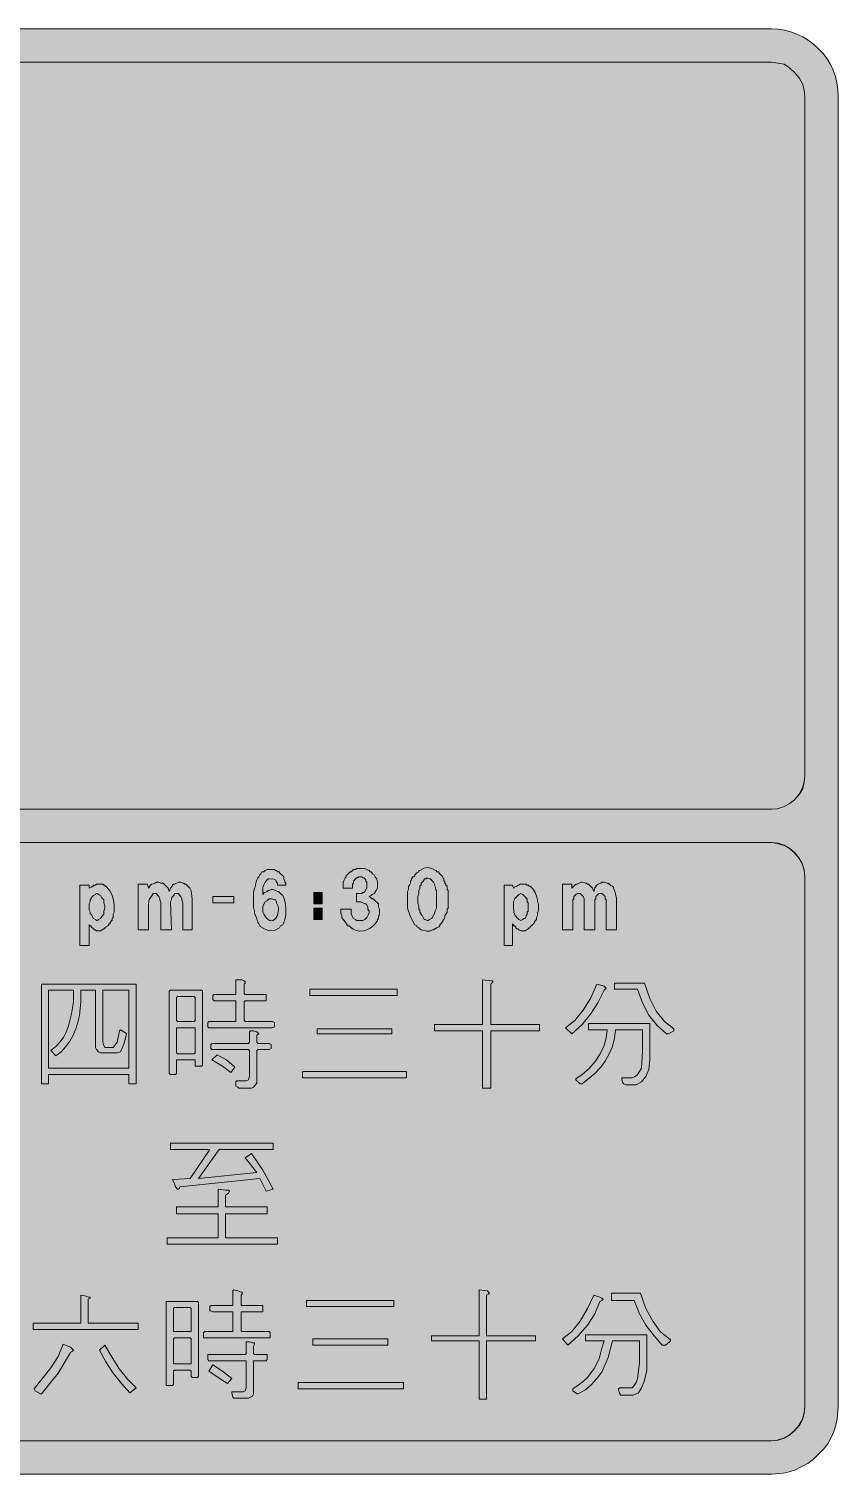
# Model space of a CAD drawing. Header units: metres. Extents: x 76 to 493, y 11 to 261.
# Drawn here: x 353 to 493, y 11 to 261 of the extents above; entities that cross this region are included whole.
import ezdxf

# ---------------------------------------------------------------- set-up
doc = ezdxf.new("R2010")
doc.units = ezdxf.units.M
for name, color, linetype, true_color in [('FILL_BLACK_000000', 7, 'Continuous', 0x000000), ('FILL_WHITE_FFFFFF', 7, 'Continuous', 0xffffff), ('FILL_YELLOW_FFFF00', 7, 'Continuous', 0xffff00), ('STROKE_BLACK_000000', 7, 'Continuous', 0x000000)]:
    doc.layers.add(name, color=color, linetype=linetype, true_color=true_color)

msp = doc.modelspace()

# ---------------------------------------------------------------- hatches: boundary and pattern name
at = {"layer": 'FILL_BLACK_000000', "true_color": 0x000000}
h = msp.add_hatch(color=7, dxfattribs=at)
h.dxf.hatch_style = 1
h.paths.add_polyline_path([(76.79, 252.77), (77.15, 253.84), (77.63, 254.87), (78.22, 255.83), (78.92, 256.74), (79.74, 257.58), (80.58, 258.35), (81.49, 259.03), (82.45, 259.61), (83.48, 260.1), (84.55, 260.49), (85.66, 260.77), (86.82, 260.94), (88.02, 261), (481.5, 261), (482.64, 260.94), (483.75, 260.77), (484.84, 260.49), (485.89, 260.1), (486.89, 259.61), (487.85, 259.03), (488.76, 258.35), (489.6, 257.58), (490.42, 256.74), (491.12, 255.83), (491.71, 254.87), (492.19, 253.84), (492.55, 252.77), (492.81, 251.66), (492.97, 250.5), (493.02, 249.3), (493.02, 22.68), (492.86, 20.52), (492.64, 19.44), (492.3, 18.36), (491.83, 17.29), (491.22, 16.24), (490.48, 15.27), (489.6, 14.4), (488.75, 13.55), (487.82, 12.85), (485.64, 11.7), (484.56, 11.36), (483.5, 11.14), (481.5, 10.98), (88.02, 10.98), (85.86, 11.14), (84.78, 11.36), (83.7, 11.7), (81.59, 12.85), (80.61, 13.55), (79.74, 14.4), (78.86, 15.27), (78.12, 16.24), (77.51, 17.29), (77.04, 18.36), (76.7, 19.44), (76.48, 20.52), (76.32, 22.68), (76.32, 249.3), (76.37, 250.5), (76.53, 251.66), (76.79, 252.77)])
h.paths.add_polyline_path([(85.82, 119.81), (84.78, 119.25), (83.88, 118.44), (83.07, 117.46), (82.51, 116.44), (82.18, 115.38), (82.08, 114.3), (82.08, 22.68), (82.18, 21.5), (82.51, 20.41), (83.07, 19.41), (83.88, 18.54), (84.75, 17.8), (85.75, 17.23), (86.84, 16.87), (88.02, 16.74), (481.5, 16.74), (482.5, 16.84), (483.55, 17.17), (484.56, 17.73), (485.46, 18.54), (485.94, 18.98), (486.32, 19.46), (486.9, 20.52), (487.15, 21.6), (487.26, 22.68), (487.26, 114.3), (487.16, 115.38), (486.83, 116.44), (486.27, 117.46), (485.46, 118.44), (484.63, 119.2), (484.17, 119.5), (483.66, 119.7), (482.45, 120.1), (481.5, 120.24), (88.02, 120.24), (86.92, 120.14), (85.82, 119.81)], flags=16)
h.paths.add_polyline_path([(86.92, 255.14), (85.82, 254.81), (84.78, 254.25), (83.88, 253.44), (83.4, 253), (83.03, 252.52), (82.44, 251.46), (82.19, 250.38), (82.08, 249.3), (82.08, 131.76), (82.18, 130.76), (82.51, 129.69), (83.07, 128.62), (83.88, 127.62), (84.78, 126.91), (85.82, 126.4), (86.92, 126.1), (88.02, 126), (481.5, 126), (482.5, 126.1), (483.55, 126.4), (484.56, 126.91), (485.46, 127.62), (486.32, 128.61), (486.9, 129.6), (487.15, 130.75), (487.26, 131.76), (487.26, 249.3), (487.16, 250.4), (486.83, 251.5), (486.27, 252.54), (485.46, 253.44), (484.63, 254.29), (483.66, 254.88), (481.5, 255.24), (88.02, 255.24), (86.92, 255.14)], flags=16)
h = msp.add_hatch(color=7, dxfattribs=at)
h.dxf.hatch_style = 1
h.paths.add_polyline_path([(482.5, 120.14), (483.55, 119.81), (484.56, 119.25), (485.46, 118.44), (486.27, 117.46), (486.83, 116.44), (487.16, 115.38), (487.26, 114.3), (487.26, 22.68), (487.16, 21.58), (486.83, 20.47), (486.27, 19.44), (485.46, 18.54), (484.56, 17.73), (483.55, 17.17), (482.5, 16.84), (481.5, 16.74), (284.76, 16.74), (284.76, 120.24), (481.5, 120.24), (482.5, 120.14)])
at = {"layer": 'FILL_WHITE_FFFFFF', "true_color": 0xffffff}
h = msp.add_hatch(color=7, dxfattribs=at)
h.dxf.hatch_style = 1
h.paths.add_polyline_path([(392.04, 112.32), (392.22, 112.68), (392.22, 113.04), (392.4, 113.76), (392.58, 114.12), (392.76, 114.3), (392.94, 114.66), (393.12, 114.84), (393.3, 115.2), (393.66, 115.2), (393.84, 115.38), (394.2, 115.56), (395.46, 115.56), (395.64, 115.38), (395.82, 115.38), (396, 115.2), (396.36, 115.2), (396.36, 115.02), (396.9, 114.48), (397.08, 114.3), (397.08, 113.94), (397.26, 113.58), (397.26, 113.4), (397.44, 113.22), (397.44, 112.86), (396, 112.86), (396, 113.22), (395.82, 113.4), (395.7, 113.74), (395.36, 113.9), (394.56, 113.94), (394.38, 113.94), (394.2, 113.76), (393.85, 113.4), (393.61, 112.95), (393.49, 112.46), (393.48, 111.96), (393.48, 111.24), (393.66, 111.42), (393.66, 111.6), (393.84, 111.6), (394.2, 111.78), (394.38, 111.96), (394.56, 111.96), (394.92, 112.14), (395.28, 112.14), (395.64, 111.96), (396, 111.78), (396.18, 111.78), (396.54, 111.42), (396.72, 111.24), (396.9, 111.06), (397.08, 110.7), (397.35, 109.93), (397.46, 108.81), (397.43, 107.69), (397.26, 106.92), (397.08, 106.38), (396.9, 106.02), (396.54, 105.84), (396.36, 105.48), (395.48, 105.03), (394.7, 104.95), (393.94, 105.18), (393.12, 105.66), (392.94, 105.84), (392.76, 106.2), (392.58, 106.38), (392.58, 106.56), (392.4, 106.92), (392.4, 107.1), (392.22, 107.64), (392.04, 108), (392.04, 108.54), (391.86, 108.9), (391.86, 110.7), (391.86, 111.6), (392.04, 112.32)])
h.paths.add_polyline_path([(393.66, 107.82), (394.09, 107.18), (394.62, 106.77), (394.91, 106.7), (395.21, 106.75), (395.51, 106.94), (395.82, 107.28), (395.82, 107.46), (396, 107.64), (396.2, 108.68), (396.14, 109.21), (395.82, 109.8), (395.82, 109.98), (395.64, 110.34), (395.46, 110.34), (395.1, 110.52), (394.56, 110.52), (394.38, 110.34), (394.2, 110.34), (394.2, 110.16), (393.84, 109.98), (393.48, 109.26), (393.48, 108.54), (393.48, 108.18), (393.66, 107.82)], flags=16)
h = msp.add_hatch(color=7, dxfattribs=at)
h.dxf.hatch_style = 1
h.paths.add_polyline_path([(407.16, 107.28), (407.16, 107.64), (406.98, 108), (406.98, 108.72), (408.78, 108.72), (408.78, 107.82), (409.14, 107.1), (409.5, 106.92), (409.68, 106.74), (410.76, 106.74), (411.12, 106.92), (411.48, 107.28), (411.66, 107.64), (411.84, 108), (411.84, 108.36), (411.66, 108.72), (411.66, 109.08), (411.48, 109.44), (411.3, 109.62), (411.12, 109.62), (410.4, 109.98), (409.68, 109.98), (409.68, 111.42), (410.58, 111.42), (410.76, 111.6), (410.94, 111.6), (411.12, 111.78), (411.3, 112.14), (411.48, 112.32), (411.48, 113.4), (411.3, 113.58), (411.3, 113.76), (410.94, 114.12), (410.76, 114.12), (410.58, 114.3), (410.04, 114.3), (409.86, 114.12), (409.68, 114.12), (409.5, 113.94), (409.14, 113.58), (409.14, 113.22), (408.96, 113.04), (408.96, 112.32), (407.34, 112.32), (407.34, 113.4), (407.52, 113.76), (407.7, 114.12), (407.88, 114.3), (407.88, 114.48), (408.06, 114.66), (408.6, 115.2), (408.78, 115.2), (408.96, 115.38), (409.14, 115.56), (409.5, 115.56), (409.68, 115.74), (411.12, 115.74), (411.48, 115.56), (411.84, 115.38), (412.02, 115.2), (412.2, 115.2), (412.38, 115.02), (412.38, 114.84), (412.74, 114.66), (412.92, 114.3), (413.2, 113.93), (413.28, 113.46), (413.28, 112.5), (413.28, 112.32), (413.1, 111.96), (412.92, 111.78), (412.92, 111.6), (412.74, 111.42), (412.38, 111.24), (412.2, 111.06), (411.84, 110.88), (412.2, 110.7), (412.38, 110.52), (412.56, 110.52), (412.74, 110.34), (413.46, 109.62), (413.46, 109.08), (413.64, 108.72), (413.64, 107.96), (413.57, 107.68), (413.48, 107.52), (413.46, 107.1), (413.28, 106.92), (413.28, 106.74), (412.92, 106.2), (412.51, 105.76), (412.02, 105.4), (411.46, 105.14), (410.86, 104.97), (410.25, 104.93), (409.65, 105.02), (409.09, 105.26), (408.6, 105.66), (408.42, 105.84), (408.06, 105.84), (408.06, 106.02), (407.52, 106.74), (407.34, 106.92), (407.16, 107.28)])
h = msp.add_hatch(color=7, dxfattribs=at)
h.dxf.hatch_style = 1
h.paths.add_polyline_path([(418.68, 112.14), (418.68, 112.68), (418.86, 112.86), (419.04, 113.22), (419.04, 113.58), (419.22, 113.76), (419.22, 113.94), (419.4, 114.3), (419.58, 114.3), (419.76, 114.48), (419.76, 114.66), (419.94, 114.84), (420.12, 115.02), (420.48, 115.2), (420.48, 115.38), (420.66, 115.38), (421.38, 115.8), (422.04, 115.92), (422.69, 115.77), (423.36, 115.38), (423.54, 115.38), (423.54, 115.2), (423.9, 115.2), (423.9, 115.02), (424.08, 114.84), (424.26, 114.66), (424.44, 114.48), (424.62, 114.3), (424.62, 114.12), (424.8, 113.94), (424.8, 113.58), (424.98, 113.58), (424.98, 113.22), (425.16, 113.04), (425.16, 112.86), (425.34, 112.68), (425.34, 112.14), (425.52, 111.96), (425.52, 108.9), (425.34, 108.72), (425.34, 108.18), (425.16, 107.82), (424.98, 107.64), (424.98, 107.28), (424.8, 106.92), (424.62, 106.74), (424.62, 106.56), (424.08, 106.02), (424.08, 105.84), (423.9, 105.66), (423.54, 105.48), (423.36, 105.3), (423.18, 105.3), (423, 105.12), (422.82, 105.12), (422.36, 104.92), (421.85, 104.93), (420.84, 105.12), (420.66, 105.3), (420.48, 105.48), (420.12, 105.66), (420.12, 105.84), (419.76, 106.02), (419.01, 107.39), (418.5, 108.9), (418.5, 109.26), (418.5, 111.78), (418.68, 112.14)])
h.paths.add_polyline_path([(420.3, 109.8), (420.48, 109.26), (420.48, 108.72), (420.66, 108.54), (420.66, 108.18), (420.84, 107.82), (421.02, 107.64), (421.38, 106.92), (421.56, 106.92), (421.92, 106.74), (422.1, 106.74), (422.28, 106.92), (422.64, 107.1), (422.82, 107.28), (423.18, 108), (423.36, 108.54), (423.54, 108.9), (423.54, 111.96), (423.36, 112.14), (423.36, 112.5), (423.18, 112.86), (423.18, 113.04), (423, 113.4), (422.82, 113.58), (422.46, 113.94), (422.28, 113.94), (421.92, 114.12), (421.74, 113.94), (421.38, 113.94), (421.38, 113.76), (421.2, 113.58), (420.84, 113.22), (420.84, 112.86), (420.66, 112.68), (420.66, 112.32), (420.48, 111.96), (420.48, 111.42), (420.3, 110.88), (420.3, 109.8)], flags=16)
h = msp.add_hatch(color=7, dxfattribs=at)
h.dxf.hatch_style = 1
h.paths.add_polyline_path([(361.8, 112.86), (363.42, 112.86), (363.42, 112.32), (363.78, 112.5), (363.96, 112.68), (364.14, 112.68), (364.14, 112.86), (364.5, 112.86), (364.68, 113.04), (365.76, 113.04), (365.94, 112.86), (366.12, 112.86), (366.12, 112.68), (366.3, 112.68), (366.48, 112.5), (367.04, 111.85), (367.41, 111.1), (367.63, 110.28), (367.74, 109.44), (367.74, 108.18), (367.56, 107.82), (367.56, 107.28), (367.38, 107.1), (367.38, 106.74), (367.2, 106.74), (367.2, 106.56), (367.02, 106.38), (367.02, 106.2), (366.84, 106.2), (366.84, 106.02), (366.66, 105.84), (366.3, 105.66), (366.3, 105.48), (366.12, 105.48), (365.94, 105.3), (365.4, 104.94), (364.68, 104.94), (364.5, 105.12), (364.32, 105.12), (364.14, 105.3), (363.78, 105.66), (363.78, 105.84), (363.6, 105.84), (363.42, 106.02), (363.42, 102.42), (361.8, 102.42), (361.8, 112.86)])
h.paths.add_polyline_path([(365.04, 106.92), (365.4, 107.1), (365.58, 107.46), (365.94, 107.82), (365.94, 108.36), (366.12, 108.9), (366.12, 109.26), (365.94, 109.8), (365.94, 110.34), (365.76, 110.52), (365.58, 110.7), (365.4, 111.06), (365.04, 111.24), (364.86, 111.42), (364.68, 111.42), (364.5, 111.24), (364.14, 111.06), (363.78, 110.7), (363.78, 110.52), (363.6, 110.34), (363.6, 109.98), (363.42, 109.62), (363.42, 108.54), (363.6, 108.18), (363.6, 107.82), (363.78, 107.82), (364.14, 107.1), (364.5, 106.92), (364.68, 106.74), (364.86, 106.74), (365.04, 106.92)], flags=16)
h = msp.add_hatch(color=7, dxfattribs=at)
h.dxf.hatch_style = 1
h.paths.add_polyline_path([(371.88, 113.04), (373.5, 113.04), (373.68, 112.32), (374.04, 112.86), (374.22, 113.04), (374.53, 113.09), (374.79, 113.24), (375.08, 113.38), (375.48, 113.4), (375.84, 113.22), (376.2, 113.22), (376.74, 112.68), (376.92, 112.5), (377.1, 112.32), (377.28, 111.78), (377.46, 112.32), (377.64, 112.5), (377.64, 112.68), (377.82, 112.68), (377.82, 112.86), (378, 113.04), (378.18, 113.04), (378.54, 113.22), (378.9, 113.4), (379.26, 113.4), (379.62, 113.22), (379.8, 113.22), (379.98, 113.04), (380.16, 113.04), (380.34, 112.86), (380.84, 112.35), (381.07, 111.87), (381.24, 110.52), (381.24, 105.12), (379.62, 105.12), (379.62, 109.8), (379.44, 110.34), (379.44, 110.52), (379.26, 110.88), (378.9, 111.24), (378.9, 111.42), (378.18, 111.42), (378.18, 111.24), (377.64, 110.7), (377.64, 110.34), (377.46, 109.98), (377.64, 105.12), (375.84, 105.12), (375.84, 109.8), (375.66, 110.34), (375.66, 110.52), (375.48, 110.88), (375.12, 111.24), (375.12, 111.42), (374.4, 111.42), (374.4, 111.24), (373.88, 110.5), (373.73, 110.06), (373.68, 109.62), (373.68, 105.12), (371.88, 105.12), (371.88, 113.04)])
h = msp.add_hatch(color=7, dxfattribs=at)
h.dxf.hatch_style = 1
h.paths.add_polyline_path([(435.24, 102.42), (435.24, 112.86), (436.68, 112.86), (436.86, 112.32), (437.04, 112.5), (437.4, 112.68), (437.58, 112.86), (437.76, 112.86), (437.94, 113.04), (439.02, 113.04), (439.2, 112.86), (439.38, 112.86), (439.56, 112.68), (439.74, 112.68), (440.18, 112.22), (440.57, 111.61), (440.85, 110.96), (441, 110.34), (441, 109.98), (441.18, 109.62), (441.18, 109.26), (441.18, 108.5), (441.1, 108.28), (441.02, 108.2), (441, 107.82), (441, 107.64), (440.82, 107.28), (440.82, 106.92), (440.64, 106.74), (440.46, 106.56), (440.46, 106.38), (440.28, 106.2), (439.74, 105.66), (439.74, 105.48), (439.56, 105.48), (439.38, 105.3), (438.84, 104.94), (438.12, 104.94), (437.76, 105.12), (437.58, 105.3), (437.4, 105.3), (437.22, 105.48), (437.22, 105.66), (437.04, 105.84), (436.86, 105.84), (436.86, 106.02), (436.68, 106.2), (436.68, 102.42), (435.24, 102.42)])
h.paths.add_polyline_path([(438.66, 107.1), (438.84, 107.1), (439.02, 107.46), (439.02, 107.64), (439.2, 107.82), (439.2, 108.18), (439.38, 108.36), (439.38, 109.8), (439.2, 109.98), (439.2, 110.52), (439.02, 110.52), (439.02, 110.7), (438.48, 111.24), (438.12, 111.42), (437.76, 111.24), (437.04, 110.52), (437.04, 110.34), (436.86, 109.98), (436.86, 109.26), (436.91, 108.11), (437.11, 107.63), (437.58, 107.1), (437.76, 106.92), (438.12, 106.74), (438.48, 106.92), (438.66, 107.1)], flags=16)
h = msp.add_hatch(color=7, dxfattribs=at)
h.dxf.hatch_style = 1
h.paths.add_polyline_path([(445.32, 113.04), (446.94, 113.04), (446.94, 112.32), (447.48, 112.86), (447.66, 113.04), (447.84, 113.04), (448.56, 113.4), (448.74, 113.4), (449.28, 113.22), (449.46, 113.22), (449.64, 113.04), (449.82, 113.04), (450.36, 112.5), (450.54, 112.32), (450.72, 111.78), (450.9, 112.32), (450.9, 112.5), (451.08, 112.5), (451.08, 112.68), (451.44, 113.04), (451.98, 113.22), (452.16, 113.4), (452.52, 113.4), (453.06, 113.22), (453.24, 113.22), (453.42, 113.04), (453.6, 113.04), (453.6, 112.86), (453.96, 112.68), (454.14, 112.5), (454.14, 112.32), (454.32, 111.96), (454.5, 111.42), (454.5, 111.24), (454.68, 110.7), (454.68, 105.12), (452.88, 105.12), (452.88, 110.34), (452.7, 110.52), (452.7, 110.88), (452.34, 111.24), (452.16, 111.42), (451.62, 111.42), (451.44, 111.24), (451.08, 110.88), (451.08, 110.52), (450.9, 110.34), (450.9, 105.12), (449.1, 105.12), (449.1, 110.52), (448.92, 110.88), (448.56, 111.24), (448.38, 111.42), (447.84, 111.42), (447.66, 111.24), (447.3, 110.88), (447.3, 110.52), (447.12, 110.34), (447.12, 105.12), (445.32, 105.12), (445.32, 113.04)])
h = msp.add_hatch(color=7, dxfattribs=at)
h.dxf.hatch_style = 1
h.paths.add_polyline_path([(388.44, 110.88), (388.44, 109.8), (384.84, 109.8), (384.84, 110.88), (388.44, 110.88)])
h = msp.add_hatch(color=7, dxfattribs=at)
h.dxf.hatch_style = 1
h.paths.add_polyline_path([(403.74, 111.6), (403.74, 109.62), (402.3, 109.62), (402.3, 111.6), (403.74, 111.6)])
h = msp.add_hatch(color=7, dxfattribs=at)
h.dxf.hatch_style = 1
h.paths.add_polyline_path([(403.74, 108.9), (403.74, 106.92), (402.3, 106.92), (402.3, 108.9), (403.74, 108.9)])
h = msp.add_hatch(color=7, dxfattribs=at)
h.dxf.hatch_style = 1
h.paths.add_polyline_path([(371.52, 95.76), (371.52, 78.48), (370.26, 78.48), (370.26, 80.1), (356.4, 80.1), (356.4, 78.48), (355.14, 78.48), (355.14, 95.76), (371.52, 95.76)])
h.paths.add_polyline_path([(365.94, 85.14), (366.12, 84.78), (367.56, 84.78), (368.28, 85.68), (368.64, 87.66), (368.82, 87.84), (369.72, 87.3), (369.9, 87.12), (369.54, 85.68), (369.18, 84.78), (368.82, 84.06), (368.28, 83.88), (365.4, 83.88), (365.04, 84.06), (364.68, 84.42), (364.5, 84.78), (364.5, 94.68), (361.98, 94.68), (361.98, 92.7), (361.73, 90.34), (361.46, 89.17), (361.1, 88.03), (360.63, 86.93), (360.05, 85.9), (359.36, 84.93), (358.56, 84.06), (357.66, 83.34), (356.76, 84.24), (357.66, 84.96), (358.41, 85.74), (359.01, 86.6), (359.48, 87.54), (359.85, 88.53), (360.36, 90.61), (360.72, 92.7), (360.72, 94.68), (356.4, 94.68), (356.4, 81.18), (370.26, 81.18), (370.26, 94.68), (365.76, 94.68), (365.76, 85.68), (365.94, 85.14)], flags=16)
h = msp.add_hatch(color=7, dxfattribs=at)
h.dxf.hatch_style = 1
h.paths.add_polyline_path([(384.12, 88.2), (383.94, 88.38), (383.94, 89.1), (384.12, 89.28), (388.8, 89.28), (388.8, 92.88), (385.02, 92.88), (384.84, 93.06), (384.84, 93.78), (385.02, 93.96), (388.8, 93.96), (388.8, 96.48), (389.88, 96.48), (390.24, 96.3), (390.42, 96.12), (390.42, 95.94), (390.24, 95.76), (390.24, 94.14), (390.42, 93.96), (394.02, 93.96), (394.02, 92.88), (390.42, 92.88), (390.24, 92.7), (390.24, 89.46), (390.42, 89.28), (395.1, 89.28), (395.46, 89.1), (395.46, 88.38), (395.1, 88.2), (384.12, 88.2)])
h = msp.add_hatch(color=7, dxfattribs=at)
h.dxf.hatch_style = 1
h.paths.add_polyline_path([(423.18, 87.66), (423.18, 88.74), (431.46, 88.74), (431.46, 96.48), (432.9, 96.3), (433.26, 96.3), (433.26, 96.12), (433.08, 95.94), (432.9, 95.76), (432.9, 88.74), (441.36, 88.74), (441.36, 87.66), (432.9, 87.66), (432.9, 77.76), (431.46, 77.76), (431.46, 87.66), (423.18, 87.66)])
h = msp.add_hatch(color=7, dxfattribs=at)
h.dxf.hatch_style = 1
h.paths.add_polyline_path([(445.86, 88.2), (447.48, 89.46), (448.92, 91.26), (450.18, 93.24), (451.26, 95.76), (452.52, 95.4), (452.7, 95.22), (452.88, 95.04), (452.7, 94.86), (452.52, 94.68), (451.44, 92.52), (450.18, 90.54), (448.74, 88.74), (446.94, 87.12), (445.86, 88.2)])
h = msp.add_hatch(color=7, dxfattribs=at)
h.dxf.hatch_style = 1
h.paths.add_polyline_path([(461.52, 91.08), (462.96, 89.28), (464.58, 88.02), (464.58, 87.66), (463.68, 87.12), (463.32, 87.12), (461.7, 88.56), (460.26, 90.36), (459.18, 92.52), (458.28, 94.86), (454.32, 94.86), (454.32, 95.94), (459.54, 95.94), (460.44, 93.24), (461.52, 91.08)])
h = msp.add_hatch(color=7, dxfattribs=at)
h.dxf.hatch_style = 1
h.paths.add_polyline_path([(377.46, 94.68), (382.86, 94.68), (383.04, 94.5), (383.04, 81.72), (382.86, 81.54), (381.78, 81.54), (381.78, 82.62), (378.54, 82.62), (378.54, 80.28), (378.36, 80.1), (377.46, 80.1), (377.28, 80.28), (377.28, 94.5), (377.46, 94.68)])
h.paths.add_polyline_path([(378.72, 83.7), (381.6, 83.7), (381.78, 83.88), (381.78, 88.2), (381.6, 88.2), (378.54, 88.2), (378.54, 83.88), (378.72, 83.7)], flags=16)
h.paths.add_polyline_path([(381.78, 93.42), (381.6, 93.6), (378.72, 93.6), (378.54, 93.42), (378.54, 89.46), (378.72, 89.28), (381.6, 89.28), (381.78, 89.46), (381.78, 93.42)], flags=16)
h = msp.add_hatch(color=7, dxfattribs=at)
h.dxf.hatch_style = 1
h.paths.add_polyline_path([(416.7, 94.86), (416.7, 93.78), (401.58, 93.78), (401.58, 94.86), (416.7, 94.86)])
h = msp.add_hatch(color=7, dxfattribs=at)
h.dxf.hatch_style = 1
h.paths.add_polyline_path([(384.48, 84.6), (384.48, 85.32), (384.66, 85.5), (390.96, 85.5), (391.14, 85.68), (391.14, 87.48), (391.32, 87.66), (391.86, 87.66), (392.4, 87.48), (392.76, 87.12), (392.4, 86.94), (392.4, 85.68), (392.58, 85.5), (394.56, 85.5), (394.92, 85.32), (394.92, 84.6), (394.56, 84.42), (392.58, 84.42), (392.4, 84.24), (392.4, 78.66), (392.22, 78.3), (391.86, 77.94), (391.5, 77.76), (389.34, 77.76), (389.16, 77.94), (388.8, 78.12), (388.8, 78.84), (388.98, 79.02), (390.6, 79.02), (390.96, 79.2), (391.14, 79.74), (391.14, 84.24), (390.96, 84.42), (384.66, 84.42), (384.48, 84.6)])
h = msp.add_hatch(color=7, dxfattribs=at)
h.dxf.hatch_style = 1
h.paths.add_polyline_path([(415.8, 88.02), (415.8, 87.12), (402.84, 87.12), (402.84, 88.02), (415.8, 88.02)])
h = msp.add_hatch(color=7, dxfattribs=at)
h.dxf.hatch_style = 1
h.paths.add_polyline_path([(449.82, 87.84), (449.82, 88.92), (460.44, 88.92), (460.44, 82.62), (460.26, 81), (459.72, 79.74), (459, 78.84), (458.1, 78.3), (456.3, 78.3), (455.94, 78.48), (455.76, 78.66), (455.58, 79.2), (455.58, 79.56), (457.38, 79.56), (457.92, 79.74), (458.28, 80.1), (458.64, 80.64), (459, 81.18), (459.18, 84.06), (459.18, 87.84), (454.5, 87.84), (454.32, 86.4), (453.96, 84.96), (453.42, 83.7), (452.7, 82.44), (451.98, 81.36), (450.9, 80.28), (448.74, 78.48), (448.38, 78.48), (447.66, 79.2), (447.66, 79.38), (448.74, 80.1), (449.94, 81.15), (450.96, 82.37), (451.82, 83.71), (452.52, 85.14), (452.88, 86.4), (453.06, 87.84), (449.82, 87.84)])
h = msp.add_hatch(color=7, dxfattribs=at)
h.dxf.hatch_style = 1
h.paths.add_polyline_path([(384.66, 82.62), (385.56, 83.52), (387.18, 82.62), (388.62, 81.36), (387.9, 80.46), (386.46, 81.54), (384.66, 82.62)])
h = msp.add_hatch(color=7, dxfattribs=at)
h.dxf.hatch_style = 1
h.paths.add_polyline_path([(418.32, 80.64), (418.32, 79.56), (400.32, 79.56), (400.32, 80.64), (418.32, 80.64)])
h = msp.add_hatch(color=7, dxfattribs=at)
h.dxf.hatch_style = 1
h.paths.add_polyline_path([(395.28, 68.22), (395.28, 67.14), (385.92, 67.14), (382.32, 62.1), (392.4, 63.18), (390.42, 65.7), (391.5, 66.42), (393.48, 63.54), (395.28, 60.3), (394.02, 59.94), (392.94, 62.1), (379.08, 60.66), (378.9, 60.3), (378.72, 60.3), (378.36, 60.66), (378.18, 61.2), (377.82, 61.92), (380.88, 62.1), (384.3, 67.14), (377.46, 67.14), (377.46, 68.22), (395.28, 68.22)])
h = msp.add_hatch(color=7, dxfattribs=at)
h.dxf.hatch_style = 1
h.paths.add_polyline_path([(387, 51.84), (396, 51.84), (396, 50.76), (376.92, 50.76), (376.92, 51.84), (385.74, 51.84), (385.74, 55.98), (378.54, 55.98), (378.54, 57.24), (385.74, 57.24), (385.74, 60.3), (387, 60.12), (387.54, 60.12), (387.72, 59.94), (387.54, 59.58), (387, 59.22), (387, 57.24), (394.2, 57.24), (394.2, 55.98), (387, 55.98), (387, 51.84)])
h = msp.add_hatch(color=7, dxfattribs=at)
h.dxf.hatch_style = 1
h.paths.add_polyline_path([(383.22, 34.56), (383.22, 35.46), (383.4, 35.64), (388.26, 35.64), (388.26, 39.06), (384.84, 39.06), (384.48, 39.24), (384.3, 39.24), (384.3, 39.96), (384.48, 40.14), (388.26, 40.14), (388.26, 42.66), (388.44, 42.84), (389.16, 42.66), (389.7, 42.48), (389.88, 42.48), (389.88, 42.12), (389.7, 41.94), (389.7, 40.14), (393.48, 40.14), (393.48, 39.06), (389.7, 39.06), (389.7, 35.64), (394.56, 35.64), (394.74, 35.46), (394.74, 34.56), (383.4, 34.56), (383.22, 34.56)])
h = msp.add_hatch(color=7, dxfattribs=at)
h.dxf.hatch_style = 1
h.paths.add_polyline_path([(432.18, 34.92), (440.64, 34.92), (440.64, 34.02), (432.18, 34.02), (432.18, 23.94), (430.92, 23.94), (430.92, 34.02), (422.64, 34.02), (422.64, 34.92), (430.92, 34.92), (430.92, 42.84), (432.36, 42.66), (432.54, 42.48), (432.72, 42.3), (432.54, 42.12), (432.18, 41.94), (432.18, 34.92)])
h = msp.add_hatch(color=7, dxfattribs=at)
h.dxf.hatch_style = 1
h.paths.add_polyline_path([(353.7, 37.08), (361.98, 37.08), (361.98, 41.94), (362.88, 41.76), (363.24, 41.58), (363.6, 41.58), (363.6, 41.4), (363.24, 41.22), (363.24, 37.08), (371.88, 37.08), (371.88, 36), (353.7, 36), (353.7, 37.08)])
h = msp.add_hatch(color=7, dxfattribs=at)
h.dxf.hatch_style = 1
h.paths.add_polyline_path([(381.24, 27.72), (381.06, 27.9), (381.06, 28.8), (380.88, 28.98), (378.18, 28.98), (378, 28.8), (378, 26.46), (377.82, 26.28), (376.74, 26.28), (376.74, 40.86), (382.14, 40.86), (382.32, 40.68), (382.32, 27.9), (382.14, 27.72), (381.24, 27.72)])
h.paths.add_polyline_path([(380.88, 34.56), (378.18, 34.56), (378, 34.38), (378, 30.06), (380.88, 30.06), (381.06, 30.06), (381.06, 34.38), (380.88, 34.56)], flags=16)
h.paths.add_polyline_path([(381.06, 39.6), (380.88, 39.78), (378.18, 39.78), (378, 39.6), (378, 35.64), (380.88, 35.64), (381.06, 35.64), (381.06, 39.6)], flags=16)
h = msp.add_hatch(color=7, dxfattribs=at)
h.dxf.hatch_style = 1
h.paths.add_polyline_path([(416.16, 41.04), (416.16, 39.96), (401.04, 39.96), (401.04, 41.04), (416.16, 41.04)])
h = msp.add_hatch(color=7, dxfattribs=at)
h.dxf.hatch_style = 1
h.paths.add_polyline_path([(449.64, 36.72), (448.02, 34.92), (446.22, 33.3), (445.32, 34.38), (446.94, 35.64), (448.38, 37.44), (449.64, 39.6), (450.72, 41.94), (451.8, 41.58), (452.16, 41.4), (452.34, 41.22), (452.16, 41.04), (451.8, 40.86), (450.9, 38.7), (449.64, 36.72)])
h = msp.add_hatch(color=7, dxfattribs=at)
h.dxf.hatch_style = 1
h.paths.add_polyline_path([(457.74, 41.04), (453.78, 41.04), (453.78, 42.3), (458.82, 42.3), (459.72, 39.6), (460.98, 37.44), (462.24, 35.64), (464.04, 34.2), (464.04, 34.02), (463.86, 33.84), (463.14, 33.3), (462.6, 33.3), (461.16, 34.92), (459.72, 36.72), (458.64, 38.7), (457.74, 41.04)])
h = msp.add_hatch(color=7, dxfattribs=at)
h.dxf.hatch_style = 1
h.paths.add_polyline_path([(459.9, 35.1), (459.9, 28.98), (459.54, 27.18), (459, 25.92), (458.46, 25.02), (457.56, 24.66), (455.4, 24.66), (455.22, 24.84), (455.04, 25.56), (455.04, 25.74), (455.22, 25.92), (457.38, 25.92), (457.74, 26.28), (458.1, 26.82), (458.28, 27.54), (458.64, 30.24), (458.64, 34.02), (453.96, 34.02), (453.24, 31.14), (452.16, 28.62), (451.26, 27.54), (450.36, 26.46), (449.28, 25.56), (448.02, 24.84), (447.84, 24.84), (447.12, 25.38), (447.12, 25.74), (448.2, 26.46), (448.96, 27.05), (449.65, 27.71), (450.81, 29.22), (451.65, 30.92), (452.16, 32.76), (452.52, 34.02), (449.28, 34.02), (449.28, 35.1), (459.9, 35.1)])
h = msp.add_hatch(color=7, dxfattribs=at)
h.dxf.hatch_style = 1
h.paths.add_polyline_path([(354.96, 24.84), (354.06, 25.38), (353.88, 25.74), (356.76, 29.34), (358.02, 31.32), (358.92, 33.48), (360.18, 32.94), (360.54, 32.58), (360.72, 32.4), (360.54, 32.22), (360.18, 32.04), (358.02, 28.44), (355.14, 24.84), (354.96, 24.84)])
h = msp.add_hatch(color=7, dxfattribs=at)
h.dxf.hatch_style = 1
h.paths.add_polyline_path([(365.22, 32.4), (366.12, 33.3), (367.38, 31.14), (368.64, 29.16), (370.08, 27.36), (371.52, 25.92), (370.44, 25.02), (369, 26.64), (367.56, 28.44), (366.3, 30.42), (365.22, 32.4)])
h = msp.add_hatch(color=7, dxfattribs=at)
h.dxf.hatch_style = 1
h.paths.add_polyline_path([(391.86, 30.6), (391.86, 24.84), (391.68, 24.48), (390.96, 24.12), (388.44, 24.12), (388.26, 24.3), (388.08, 25.02), (388.08, 25.2), (390.06, 25.2), (390.42, 25.38), (390.6, 25.92), (390.6, 30.6), (384.12, 30.6), (383.94, 30.78), (383.94, 31.68), (390.42, 31.68), (390.6, 31.86), (390.6, 33.84), (391.14, 33.84), (391.68, 33.66), (392.04, 33.66), (392.04, 33.48), (391.86, 33.12), (391.86, 31.86), (392.04, 31.68), (394.2, 31.68), (394.2, 30.78), (394.02, 30.6), (392.04, 30.6), (391.86, 30.6)])
h = msp.add_hatch(color=7, dxfattribs=at)
h.dxf.hatch_style = 1
h.paths.add_polyline_path([(415.08, 34.38), (415.08, 33.3), (402.12, 33.3), (402.12, 34.38), (415.08, 34.38)])
h = msp.add_hatch(color=7, dxfattribs=at)
h.dxf.hatch_style = 1
h.paths.add_polyline_path([(385.74, 27.72), (384.12, 28.8), (384.84, 29.88), (386.46, 28.8), (388.08, 27.54), (387.36, 26.64), (385.74, 27.72)])
h = msp.add_hatch(color=7, dxfattribs=at)
h.dxf.hatch_style = 1
h.paths.add_polyline_path([(417.78, 26.82), (417.78, 25.74), (399.6, 25.74), (399.6, 26.82), (417.78, 26.82)])
at = {"layer": 'FILL_YELLOW_FFFF00', "true_color": 0xffff00}
h = msp.add_hatch(color=7, dxfattribs=at)
h.dxf.hatch_style = 1
h.paths.add_polyline_path([(483.66, 254.88), (484.63, 254.29), (485.46, 253.44), (486.27, 252.54), (486.83, 251.5), (487.16, 250.4), (487.26, 249.3), (487.26, 131.76), (487.16, 130.76), (486.83, 129.69), (486.27, 128.62), (485.46, 127.62), (484.56, 126.91), (483.55, 126.4), (482.5, 126.1), (481.5, 126), (88.02, 126), (86.84, 126.1), (85.75, 126.4), (84.75, 126.91), (83.88, 127.62), (83.07, 128.6), (82.51, 129.62), (82.18, 130.68), (82.08, 131.76), (82.08, 249.3), (82.19, 250.38), (82.44, 251.46), (83.03, 252.52), (83.4, 253), (83.88, 253.44), (84.78, 254.25), (85.82, 254.81), (86.92, 255.14), (88.02, 255.24), (481.5, 255.24), (483.66, 254.88)])

# ---------------------------------------------------------------- linework, layer by layer
at = {"layer": 'FILL_BLACK_000000', "lineweight": 0, "true_color": 0x000000}
for points in [[(88.02, 261), (481.5, 261), (482.64, 260.94), (483.75, 260.77), (484.84, 260.49), (485.89, 260.1), (486.89, 259.61), (487.85, 259.03), (488.76, 258.35), (489.6, 257.58), (490.42, 256.74), (491.12, 255.83), (491.71, 254.87), (492.19, 253.84), (492.55, 252.77), (492.81, 251.66), (492.97, 250.5), (493.02, 249.3), (493.02, 22.68), (492.86, 20.52), (492.64, 19.44), (492.3, 18.36), (491.83, 17.29), (491.22, 16.24), (490.48, 15.27), (489.6, 14.4), (488.75, 13.55), (487.82, 12.85), (485.64, 11.7), (484.56, 11.36), (483.5, 11.14), (481.5, 10.98), (88.02, 10.98)], [(88.02, 126), (481.5, 126), (482.5, 126.1), (483.55, 126.4), (484.56, 126.91), (485.46, 127.62), (486.32, 128.61), (486.9, 129.6), (487.15, 130.75), (487.26, 131.76), (487.26, 249.3), (487.16, 250.4), (486.83, 251.5), (486.27, 252.54), (485.46, 253.44), (484.63, 254.29), (483.66, 254.88), (481.5, 255.24), (88.02, 255.24)], [(88.02, 16.74), (481.5, 16.74), (482.5, 16.84), (483.55, 17.17), (484.56, 17.73), (485.46, 18.54), (485.94, 18.98), (486.32, 19.46), (486.9, 20.52), (487.15, 21.6), (487.26, 22.68), (487.26, 114.3), (487.16, 115.38), (486.83, 116.44), (486.27, 117.46), (485.46, 118.44), (484.63, 119.2), (484.17, 119.5), (483.66, 119.7), (482.45, 120.1), (481.5, 120.24), (88.02, 120.24)]]:
    msp.add_lwpolyline(points, dxfattribs=at)
msp.add_lwpolyline([(482.5, 120.14), (483.55, 119.81), (484.56, 119.25), (485.46, 118.44), (486.27, 117.46), (486.83, 116.44), (487.16, 115.38), (487.26, 114.3), (487.26, 22.68), (487.16, 21.58), (486.83, 20.47), (486.27, 19.44), (485.46, 18.54), (484.56, 17.73), (483.55, 17.17), (482.5, 16.84), (481.5, 16.74), (284.76, 16.74), (284.76, 120.24), (481.5, 120.24)], close=True, dxfattribs=at)
at = {"layer": 'FILL_WHITE_FFFFFF', "lineweight": 0, "true_color": 0xffffff}
for points in [[(392.04, 112.32), (392.22, 112.68), (392.22, 113.04), (392.4, 113.76), (392.58, 114.12), (392.76, 114.3), (392.94, 114.66), (393.12, 114.84), (393.3, 115.2), (393.66, 115.2), (393.84, 115.38), (394.2, 115.56), (395.46, 115.56), (395.64, 115.38), (395.82, 115.38), (396, 115.2), (396.36, 115.2), (396.36, 115.02), (396.9, 114.48), (397.08, 114.3), (397.08, 113.94), (397.26, 113.58), (397.26, 113.4), (397.44, 113.22), (397.44, 112.86), (396, 112.86), (396, 113.22), (395.82, 113.4), (395.7, 113.74), (395.36, 113.9), (394.56, 113.94), (394.38, 113.94), (394.2, 113.76), (393.85, 113.4), (393.61, 112.95), (393.49, 112.46), (393.48, 111.96), (393.48, 111.24), (393.66, 111.42), (393.66, 111.6), (393.84, 111.6), (394.2, 111.78), (394.38, 111.96), (394.56, 111.96), (394.92, 112.14), (395.28, 112.14), (395.64, 111.96), (396, 111.78), (396.18, 111.78), (396.54, 111.42), (396.72, 111.24), (396.9, 111.06), (397.08, 110.7), (397.35, 109.93), (397.46, 108.81), (397.43, 107.69), (397.26, 106.92), (397.08, 106.38), (396.9, 106.02), (396.54, 105.84), (396.36, 105.48), (395.48, 105.03), (394.7, 104.95), (393.94, 105.18), (393.12, 105.66), (392.94, 105.84), (392.76, 106.2), (392.58, 106.38), (392.58, 106.56), (392.4, 106.92), (392.4, 107.1), (392.22, 107.64), (392.04, 108), (392.04, 108.54), (391.86, 108.9), (391.86, 110.7), (391.86, 111.6)], [(407.16, 107.28), (407.16, 107.64), (406.98, 108), (406.98, 108.72), (408.78, 108.72), (408.78, 107.82), (409.14, 107.1), (409.5, 106.92), (409.68, 106.74), (410.76, 106.74), (411.12, 106.92), (411.48, 107.28), (411.66, 107.64), (411.84, 108), (411.84, 108.36), (411.66, 108.72), (411.66, 109.08), (411.48, 109.44), (411.3, 109.62), (411.12, 109.62), (410.4, 109.98), (409.68, 109.98), (409.68, 111.42), (410.58, 111.42), (410.76, 111.6), (410.94, 111.6), (411.12, 111.78), (411.3, 112.14), (411.48, 112.32), (411.48, 113.4), (411.3, 113.58), (411.3, 113.76), (410.94, 114.12), (410.76, 114.12), (410.58, 114.3), (410.04, 114.3), (409.86, 114.12), (409.68, 114.12), (409.5, 113.94), (409.14, 113.58), (409.14, 113.22), (408.96, 113.04), (408.96, 112.32), (407.34, 112.32), (407.34, 113.4), (407.52, 113.76), (407.7, 114.12), (407.88, 114.3), (407.88, 114.48), (408.06, 114.66), (408.6, 115.2), (408.78, 115.2), (408.96, 115.38), (409.14, 115.56), (409.5, 115.56), (409.68, 115.74), (411.12, 115.74), (411.48, 115.56), (411.84, 115.38), (412.02, 115.2), (412.2, 115.2), (412.38, 115.02), (412.38, 114.84), (412.74, 114.66), (412.92, 114.3), (413.2, 113.93), (413.28, 113.46), (413.28, 112.5), (413.28, 112.32), (413.1, 111.96), (412.92, 111.78), (412.92, 111.6), (412.74, 111.42), (412.38, 111.24), (412.2, 111.06), (411.84, 110.88), (412.2, 110.7), (412.38, 110.52), (412.56, 110.52), (412.74, 110.34), (413.46, 109.62), (413.46, 109.08), (413.64, 108.72), (413.64, 107.96), (413.57, 107.68), (413.48, 107.52), (413.46, 107.1), (413.28, 106.92), (413.28, 106.74), (412.92, 106.2), (412.51, 105.76), (412.02, 105.4), (411.46, 105.14), (410.86, 104.97), (410.25, 104.93), (409.65, 105.02), (409.09, 105.26), (408.6, 105.66), (408.42, 105.84), (408.06, 105.84), (408.06, 106.02), (407.52, 106.74), (407.34, 106.92)], [(418.68, 112.14), (418.68, 112.68), (418.86, 112.86), (419.04, 113.22), (419.04, 113.58), (419.22, 113.76), (419.22, 113.94), (419.4, 114.3), (419.58, 114.3), (419.76, 114.48), (419.76, 114.66), (419.94, 114.84), (420.12, 115.02), (420.48, 115.2), (420.48, 115.38), (420.66, 115.38), (421.38, 115.8), (422.04, 115.92), (422.69, 115.77), (423.36, 115.38), (423.54, 115.38), (423.54, 115.2), (423.9, 115.2), (423.9, 115.02), (424.08, 114.84), (424.26, 114.66), (424.44, 114.48), (424.62, 114.3), (424.62, 114.12), (424.8, 113.94), (424.8, 113.58), (424.98, 113.58), (424.98, 113.22), (425.16, 113.04), (425.16, 112.86), (425.34, 112.68), (425.34, 112.14), (425.52, 111.96), (425.52, 108.9), (425.34, 108.72), (425.34, 108.18), (425.16, 107.82), (424.98, 107.64), (424.98, 107.28), (424.8, 106.92), (424.62, 106.74), (424.62, 106.56), (424.08, 106.02), (424.08, 105.84), (423.9, 105.66), (423.54, 105.48), (423.36, 105.3), (423.18, 105.3), (423, 105.12), (422.82, 105.12), (422.36, 104.92), (421.85, 104.93), (420.84, 105.12), (420.66, 105.3), (420.48, 105.48), (420.12, 105.66), (420.12, 105.84), (419.76, 106.02), (419.01, 107.39), (418.5, 108.9), (418.5, 109.26), (418.5, 111.78)], [(361.8, 112.86), (363.42, 112.86), (363.42, 112.32), (363.78, 112.5), (363.96, 112.68), (364.14, 112.68), (364.14, 112.86), (364.5, 112.86), (364.68, 113.04), (365.76, 113.04), (365.94, 112.86), (366.12, 112.86), (366.12, 112.68), (366.3, 112.68), (366.48, 112.5), (367.04, 111.85), (367.41, 111.1), (367.63, 110.28), (367.74, 109.44), (367.74, 108.18), (367.56, 107.82), (367.56, 107.28), (367.38, 107.1), (367.38, 106.74), (367.2, 106.74), (367.2, 106.56), (367.02, 106.38), (367.02, 106.2), (366.84, 106.2), (366.84, 106.02), (366.66, 105.84), (366.3, 105.66), (366.3, 105.48), (366.12, 105.48), (365.94, 105.3), (365.4, 104.94), (364.68, 104.94), (364.5, 105.12), (364.32, 105.12), (364.14, 105.3), (363.78, 105.66), (363.78, 105.84), (363.6, 105.84), (363.42, 106.02), (363.42, 102.42), (361.8, 102.42)], [(371.88, 113.04), (373.5, 113.04), (373.68, 112.32), (374.04, 112.86), (374.22, 113.04), (374.53, 113.09), (374.79, 113.24), (375.08, 113.38), (375.48, 113.4), (375.84, 113.22), (376.2, 113.22), (376.74, 112.68), (376.92, 112.5), (377.1, 112.32), (377.28, 111.78), (377.46, 112.32), (377.64, 112.5), (377.64, 112.68), (377.82, 112.68), (377.82, 112.86), (378, 113.04), (378.18, 113.04), (378.54, 113.22), (378.9, 113.4), (379.26, 113.4), (379.62, 113.22), (379.8, 113.22), (379.98, 113.04), (380.16, 113.04), (380.34, 112.86), (380.84, 112.35), (381.07, 111.87), (381.24, 110.52), (381.24, 105.12), (379.62, 105.12), (379.62, 109.8), (379.44, 110.34), (379.44, 110.52), (379.26, 110.88), (378.9, 111.24), (378.9, 111.42), (378.18, 111.42), (378.18, 111.24), (377.64, 110.7), (377.64, 110.34), (377.46, 109.98), (377.64, 105.12), (375.84, 105.12), (375.84, 109.8), (375.66, 110.34), (375.66, 110.52), (375.48, 110.88), (375.12, 111.24), (375.12, 111.42), (374.4, 111.42), (374.4, 111.24), (373.88, 110.5), (373.73, 110.06), (373.68, 109.62), (373.68, 105.12), (371.88, 105.12)], [(420.3, 109.8), (420.48, 109.26), (420.48, 108.72), (420.66, 108.54), (420.66, 108.18), (420.84, 107.82), (421.02, 107.64), (421.38, 106.92), (421.56, 106.92), (421.92, 106.74), (422.1, 106.74), (422.28, 106.92), (422.64, 107.1), (422.82, 107.28), (423.18, 108), (423.36, 108.54), (423.54, 108.9), (423.54, 111.96), (423.36, 112.14), (423.36, 112.5), (423.18, 112.86), (423.18, 113.04), (423, 113.4), (422.82, 113.58), (422.46, 113.94), (422.28, 113.94), (421.92, 114.12), (421.74, 113.94), (421.38, 113.94), (421.38, 113.76), (421.2, 113.58), (420.84, 113.22), (420.84, 112.86), (420.66, 112.68), (420.66, 112.32), (420.48, 111.96), (420.48, 111.42), (420.3, 110.88)], [(435.24, 102.42), (435.24, 112.86), (436.68, 112.86), (436.86, 112.32), (437.04, 112.5), (437.4, 112.68), (437.58, 112.86), (437.76, 112.86), (437.94, 113.04), (439.02, 113.04), (439.2, 112.86), (439.38, 112.86), (439.56, 112.68), (439.74, 112.68), (440.18, 112.22), (440.57, 111.61), (440.85, 110.96), (441, 110.34), (441, 109.98), (441.18, 109.62), (441.18, 109.26), (441.18, 108.5), (441.1, 108.28), (441.02, 108.2), (441, 107.82), (441, 107.64), (440.82, 107.28), (440.82, 106.92), (440.64, 106.74), (440.46, 106.56), (440.46, 106.38), (440.28, 106.2), (439.74, 105.66), (439.74, 105.48), (439.56, 105.48), (439.38, 105.3), (438.84, 104.94), (438.12, 104.94), (437.76, 105.12), (437.58, 105.3), (437.4, 105.3), (437.22, 105.48), (437.22, 105.66), (437.04, 105.84), (436.86, 105.84), (436.86, 106.02), (436.68, 106.2), (436.68, 102.42)], [(445.32, 113.04), (446.94, 113.04), (446.94, 112.32), (447.48, 112.86), (447.66, 113.04), (447.84, 113.04), (448.56, 113.4), (448.74, 113.4), (449.28, 113.22), (449.46, 113.22), (449.64, 113.04), (449.82, 113.04), (450.36, 112.5), (450.54, 112.32), (450.72, 111.78), (450.9, 112.32), (450.9, 112.5), (451.08, 112.5), (451.08, 112.68), (451.44, 113.04), (451.98, 113.22), (452.16, 113.4), (452.52, 113.4), (453.06, 113.22), (453.24, 113.22), (453.42, 113.04), (453.6, 113.04), (453.6, 112.86), (453.96, 112.68), (454.14, 112.5), (454.14, 112.32), (454.32, 111.96), (454.5, 111.42), (454.5, 111.24), (454.68, 110.7), (454.68, 105.12), (452.88, 105.12), (452.88, 110.34), (452.7, 110.52), (452.7, 110.88), (452.34, 111.24), (452.16, 111.42), (451.62, 111.42), (451.44, 111.24), (451.08, 110.88), (451.08, 110.52), (450.9, 110.34), (450.9, 105.12), (449.1, 105.12), (449.1, 110.52), (448.92, 110.88), (448.56, 111.24), (448.38, 111.42), (447.84, 111.42), (447.66, 111.24), (447.3, 110.88), (447.3, 110.52), (447.12, 110.34), (447.12, 105.12), (445.32, 105.12)], [(365.04, 106.92), (365.4, 107.1), (365.58, 107.46), (365.94, 107.82), (365.94, 108.36), (366.12, 108.9), (366.12, 109.26), (365.94, 109.8), (365.94, 110.34), (365.76, 110.52), (365.58, 110.7), (365.4, 111.06), (365.04, 111.24), (364.86, 111.42), (364.68, 111.42), (364.5, 111.24), (364.14, 111.06), (363.78, 110.7), (363.78, 110.52), (363.6, 110.34), (363.6, 109.98), (363.42, 109.62), (363.42, 108.54), (363.6, 108.18), (363.6, 107.82), (363.78, 107.82), (364.14, 107.1), (364.5, 106.92), (364.68, 106.74), (364.86, 106.74)], [(388.44, 110.88), (388.44, 109.8), (384.84, 109.8), (384.84, 110.88)], [(393.66, 107.82), (394.09, 107.18), (394.62, 106.77), (394.91, 106.7), (395.21, 106.75), (395.51, 106.94), (395.82, 107.28), (395.82, 107.46), (396, 107.64), (396.2, 108.68), (396.14, 109.21), (395.82, 109.8), (395.82, 109.98), (395.64, 110.34), (395.46, 110.34), (395.1, 110.52), (394.56, 110.52), (394.38, 110.34), (394.2, 110.34), (394.2, 110.16), (393.84, 109.98), (393.48, 109.26), (393.48, 108.54), (393.48, 108.18)], [(403.74, 111.6), (403.74, 109.62), (402.3, 109.62), (402.3, 111.6)], [(438.66, 107.1), (438.84, 107.1), (439.02, 107.46), (439.02, 107.64), (439.2, 107.82), (439.2, 108.18), (439.38, 108.36), (439.38, 109.8), (439.2, 109.98), (439.2, 110.52), (439.02, 110.52), (439.02, 110.7), (438.48, 111.24), (438.12, 111.42), (437.76, 111.24), (437.04, 110.52), (437.04, 110.34), (436.86, 109.98), (436.86, 109.26), (436.91, 108.11), (437.11, 107.63), (437.58, 107.1), (437.76, 106.92), (438.12, 106.74), (438.48, 106.92)], [(403.74, 108.9), (403.74, 106.92), (402.3, 106.92), (402.3, 108.9)], [(371.52, 95.76), (371.52, 78.48), (370.26, 78.48), (370.26, 80.1), (356.4, 80.1), (356.4, 78.48), (355.14, 78.48), (355.14, 95.76)], [(384.12, 88.2), (383.94, 88.38), (383.94, 89.1), (384.12, 89.28), (388.8, 89.28), (388.8, 92.88), (385.02, 92.88), (384.84, 93.06), (384.84, 93.78), (385.02, 93.96), (388.8, 93.96), (388.8, 96.48), (389.88, 96.48), (390.24, 96.3), (390.42, 96.12), (390.42, 95.94), (390.24, 95.76), (390.24, 94.14), (390.42, 93.96), (394.02, 93.96), (394.02, 92.88), (390.42, 92.88), (390.24, 92.7), (390.24, 89.46), (390.42, 89.28), (395.1, 89.28), (395.46, 89.1), (395.46, 88.38), (395.1, 88.2)], [(423.18, 87.66), (423.18, 88.74), (431.46, 88.74), (431.46, 96.48), (432.9, 96.3), (433.26, 96.3), (433.26, 96.12), (433.08, 95.94), (432.9, 95.76), (432.9, 88.74), (441.36, 88.74), (441.36, 87.66), (432.9, 87.66), (432.9, 77.76), (431.46, 77.76), (431.46, 87.66)], [(445.86, 88.2), (447.48, 89.46), (448.92, 91.26), (450.18, 93.24), (451.26, 95.76), (452.52, 95.4), (452.7, 95.22), (452.88, 95.04), (452.7, 94.86), (452.52, 94.68), (451.44, 92.52), (450.18, 90.54), (448.74, 88.74), (446.94, 87.12)], [(461.52, 91.08), (462.96, 89.28), (464.58, 88.02), (464.58, 87.66), (463.68, 87.12), (463.32, 87.12), (461.7, 88.56), (460.26, 90.36), (459.18, 92.52), (458.28, 94.86), (454.32, 94.86), (454.32, 95.94), (459.54, 95.94), (460.44, 93.24)], [(365.94, 85.14), (366.12, 84.78), (367.56, 84.78), (368.28, 85.68), (368.64, 87.66), (368.82, 87.84), (369.72, 87.3), (369.9, 87.12), (369.54, 85.68), (369.18, 84.78), (368.82, 84.06), (368.28, 83.88), (365.4, 83.88), (365.04, 84.06), (364.68, 84.42), (364.5, 84.78), (364.5, 94.68), (361.98, 94.68), (361.98, 92.7), (361.73, 90.34), (361.46, 89.17), (361.1, 88.03), (360.63, 86.93), (360.05, 85.9), (359.36, 84.93), (358.56, 84.06), (357.66, 83.34), (356.76, 84.24), (357.66, 84.96), (358.41, 85.74), (359.01, 86.6), (359.48, 87.54), (359.85, 88.53), (360.36, 90.61), (360.72, 92.7), (360.72, 94.68), (356.4, 94.68), (356.4, 81.18), (370.26, 81.18), (370.26, 94.68), (365.76, 94.68), (365.76, 85.68)], [(377.46, 94.68), (382.86, 94.68), (383.04, 94.5), (383.04, 81.72), (382.86, 81.54), (381.78, 81.54), (381.78, 82.62), (378.54, 82.62), (378.54, 80.28), (378.36, 80.1), (377.46, 80.1), (377.28, 80.28), (377.28, 94.5)], [(381.78, 93.42), (381.6, 93.6), (378.72, 93.6), (378.54, 93.42), (378.54, 89.46), (378.72, 89.28), (381.6, 89.28), (381.78, 89.46)], [(416.7, 94.86), (416.7, 93.78), (401.58, 93.78), (401.58, 94.86)], [(378.72, 83.7), (381.6, 83.7), (381.78, 83.88), (381.78, 88.2), (381.6, 88.2), (378.54, 88.2), (378.54, 83.88)], [(384.48, 84.6), (384.48, 85.32), (384.66, 85.5), (390.96, 85.5), (391.14, 85.68), (391.14, 87.48), (391.32, 87.66), (391.86, 87.66), (392.4, 87.48), (392.76, 87.12), (392.4, 86.94), (392.4, 85.68), (392.58, 85.5), (394.56, 85.5), (394.92, 85.32), (394.92, 84.6), (394.56, 84.42), (392.58, 84.42), (392.4, 84.24), (392.4, 78.66), (392.22, 78.3), (391.86, 77.94), (391.5, 77.76), (389.34, 77.76), (389.16, 77.94), (388.8, 78.12), (388.8, 78.84), (388.98, 79.02), (390.6, 79.02), (390.96, 79.2), (391.14, 79.74), (391.14, 84.24), (390.96, 84.42), (384.66, 84.42)], [(415.8, 88.02), (415.8, 87.12), (402.84, 87.12), (402.84, 88.02)], [(449.82, 87.84), (449.82, 88.92), (460.44, 88.92), (460.44, 82.62), (460.26, 81), (459.72, 79.74), (459, 78.84), (458.1, 78.3), (456.3, 78.3), (455.94, 78.48), (455.76, 78.66), (455.58, 79.2), (455.58, 79.56), (457.38, 79.56), (457.92, 79.74), (458.28, 80.1), (458.64, 80.64), (459, 81.18), (459.18, 84.06), (459.18, 87.84), (454.5, 87.84), (454.32, 86.4), (453.96, 84.96), (453.42, 83.7), (452.7, 82.44), (451.98, 81.36), (450.9, 80.28), (448.74, 78.48), (448.38, 78.48), (447.66, 79.2), (447.66, 79.38), (448.74, 80.1), (449.94, 81.15), (450.96, 82.37), (451.82, 83.71), (452.52, 85.14), (452.88, 86.4), (453.06, 87.84)], [(384.66, 82.62), (385.56, 83.52), (387.18, 82.62), (388.62, 81.36), (387.9, 80.46), (386.46, 81.54)], [(418.32, 80.64), (418.32, 79.56), (400.32, 79.56), (400.32, 80.64)], [(395.28, 68.22), (395.28, 67.14), (385.92, 67.14), (382.32, 62.1), (392.4, 63.18), (390.42, 65.7), (391.5, 66.42), (393.48, 63.54), (395.28, 60.3), (394.02, 59.94), (392.94, 62.1), (379.08, 60.66), (378.9, 60.3), (378.72, 60.3), (378.36, 60.66), (378.18, 61.2), (377.82, 61.92), (380.88, 62.1), (384.3, 67.14), (377.46, 67.14), (377.46, 68.22)], [(387, 51.84), (396, 51.84), (396, 50.76), (376.92, 50.76), (376.92, 51.84), (385.74, 51.84), (385.74, 55.98), (378.54, 55.98), (378.54, 57.24), (385.74, 57.24), (385.74, 60.3), (387, 60.12), (387.54, 60.12), (387.72, 59.94), (387.54, 59.58), (387, 59.22), (387, 57.24), (394.2, 57.24), (394.2, 55.98), (387, 55.98)], [(383.22, 34.56), (383.22, 35.46), (383.4, 35.64), (388.26, 35.64), (388.26, 39.06), (384.84, 39.06), (384.48, 39.24), (384.3, 39.24), (384.3, 39.96), (384.48, 40.14), (388.26, 40.14), (388.26, 42.66), (388.44, 42.84), (389.16, 42.66), (389.7, 42.48), (389.88, 42.48), (389.88, 42.12), (389.7, 41.94), (389.7, 40.14), (393.48, 40.14), (393.48, 39.06), (389.7, 39.06), (389.7, 35.64), (394.56, 35.64), (394.74, 35.46), (394.74, 34.56), (383.4, 34.56)], [(432.18, 34.92), (440.64, 34.92), (440.64, 34.02), (432.18, 34.02), (432.18, 23.94), (430.92, 23.94), (430.92, 34.02), (422.64, 34.02), (422.64, 34.92), (430.92, 34.92), (430.92, 42.84), (432.36, 42.66), (432.54, 42.48), (432.72, 42.3), (432.54, 42.12), (432.18, 41.94)], [(353.7, 37.08), (361.98, 37.08), (361.98, 41.94), (362.88, 41.76), (363.24, 41.58), (363.6, 41.58), (363.6, 41.4), (363.24, 41.22), (363.24, 37.08), (371.88, 37.08), (371.88, 36), (353.7, 36)], [(381.24, 27.72), (381.06, 27.9), (381.06, 28.8), (380.88, 28.98), (378.18, 28.98), (378, 28.8), (378, 26.46), (377.82, 26.28), (376.74, 26.28), (376.74, 40.86), (382.14, 40.86), (382.32, 40.68), (382.32, 27.9), (382.14, 27.72)], [(416.16, 41.04), (416.16, 39.96), (401.04, 39.96), (401.04, 41.04)], [(449.64, 36.72), (448.02, 34.92), (446.22, 33.3), (445.32, 34.38), (446.94, 35.64), (448.38, 37.44), (449.64, 39.6), (450.72, 41.94), (451.8, 41.58), (452.16, 41.4), (452.34, 41.22), (452.16, 41.04), (451.8, 40.86), (450.9, 38.7)], [(457.74, 41.04), (453.78, 41.04), (453.78, 42.3), (458.82, 42.3), (459.72, 39.6), (460.98, 37.44), (462.24, 35.64), (464.04, 34.2), (464.04, 34.02), (463.86, 33.84), (463.14, 33.3), (462.6, 33.3), (461.16, 34.92), (459.72, 36.72), (458.64, 38.7)], [(381.06, 39.6), (380.88, 39.78), (378.18, 39.78), (378, 39.6), (378, 35.64), (380.88, 35.64), (381.06, 35.64)], [(459.9, 35.1), (459.9, 28.98), (459.54, 27.18), (459, 25.92), (458.46, 25.02), (457.56, 24.66), (455.4, 24.66), (455.22, 24.84), (455.04, 25.56), (455.04, 25.74), (455.22, 25.92), (457.38, 25.92), (457.74, 26.28), (458.1, 26.82), (458.28, 27.54), (458.64, 30.24), (458.64, 34.02), (453.96, 34.02), (453.24, 31.14), (452.16, 28.62), (451.26, 27.54), (450.36, 26.46), (449.28, 25.56), (448.02, 24.84), (447.84, 24.84), (447.12, 25.38), (447.12, 25.74), (448.2, 26.46), (448.96, 27.05), (449.65, 27.71), (450.81, 29.22), (451.65, 30.92), (452.16, 32.76), (452.52, 34.02), (449.28, 34.02), (449.28, 35.1)], [(354.96, 24.84), (354.06, 25.38), (353.88, 25.74), (356.76, 29.34), (358.02, 31.32), (358.92, 33.48), (360.18, 32.94), (360.54, 32.58), (360.72, 32.4), (360.54, 32.22), (360.18, 32.04), (358.02, 28.44), (355.14, 24.84)], [(365.22, 32.4), (366.12, 33.3), (367.38, 31.14), (368.64, 29.16), (370.08, 27.36), (371.52, 25.92), (370.44, 25.02), (369, 26.64), (367.56, 28.44), (366.3, 30.42)], [(380.88, 34.56), (378.18, 34.56), (378, 34.38), (378, 30.06), (380.88, 30.06), (381.06, 30.06), (381.06, 34.38)], [(391.86, 30.6), (391.86, 24.84), (391.68, 24.48), (390.96, 24.12), (388.44, 24.12), (388.26, 24.3), (388.08, 25.02), (388.08, 25.2), (390.06, 25.2), (390.42, 25.38), (390.6, 25.92), (390.6, 30.6), (384.12, 30.6), (383.94, 30.78), (383.94, 31.68), (390.42, 31.68), (390.6, 31.86), (390.6, 33.84), (391.14, 33.84), (391.68, 33.66), (392.04, 33.66), (392.04, 33.48), (391.86, 33.12), (391.86, 31.86), (392.04, 31.68), (394.2, 31.68), (394.2, 30.78), (394.02, 30.6), (392.04, 30.6)], [(415.08, 34.38), (415.08, 33.3), (402.12, 33.3), (402.12, 34.38)], [(385.74, 27.72), (384.12, 28.8), (384.84, 29.88), (386.46, 28.8), (388.08, 27.54), (387.36, 26.64)], [(417.78, 26.82), (417.78, 25.74), (399.6, 25.74), (399.6, 26.82)]]:
    msp.add_lwpolyline(points, close=True, dxfattribs=at)
at = {"layer": 'FILL_YELLOW_FFFF00', "lineweight": 0, "true_color": 0xffff00}
msp.add_lwpolyline([(88.02, 255.24), (481.5, 255.24), (483.66, 254.88), (484.63, 254.29), (485.46, 253.44), (486.27, 252.54), (486.83, 251.5), (487.16, 250.4), (487.26, 249.3), (487.26, 131.76), (487.16, 130.76), (486.83, 129.69), (486.27, 128.62), (485.46, 127.62), (484.56, 126.91), (483.55, 126.4), (482.5, 126.1), (481.5, 126), (88.02, 126)], dxfattribs=at)
at = {"layer": 'STROKE_BLACK_000000', "lineweight": 0, "true_color": 0x000000}
for points in [[(487.26, 114.3), (487.14, 115.49), (486.79, 116.59), (486.24, 117.6), (485.53, 118.48), (484.67, 119.21), (483.69, 119.77), (482.63, 120.12), (481.5, 120.24)], [(487.26, 22.68), (487.26, 114.3)], [(481.5, 16.74), (482.63, 16.86), (483.69, 17.21), (484.67, 17.77), (485.53, 18.5), (486.24, 19.38), (486.79, 20.39), (487.14, 21.49), (487.26, 22.68)]]:
    msp.add_lwpolyline(points, dxfattribs=at)

doc.saveas('drawing.dxf')
